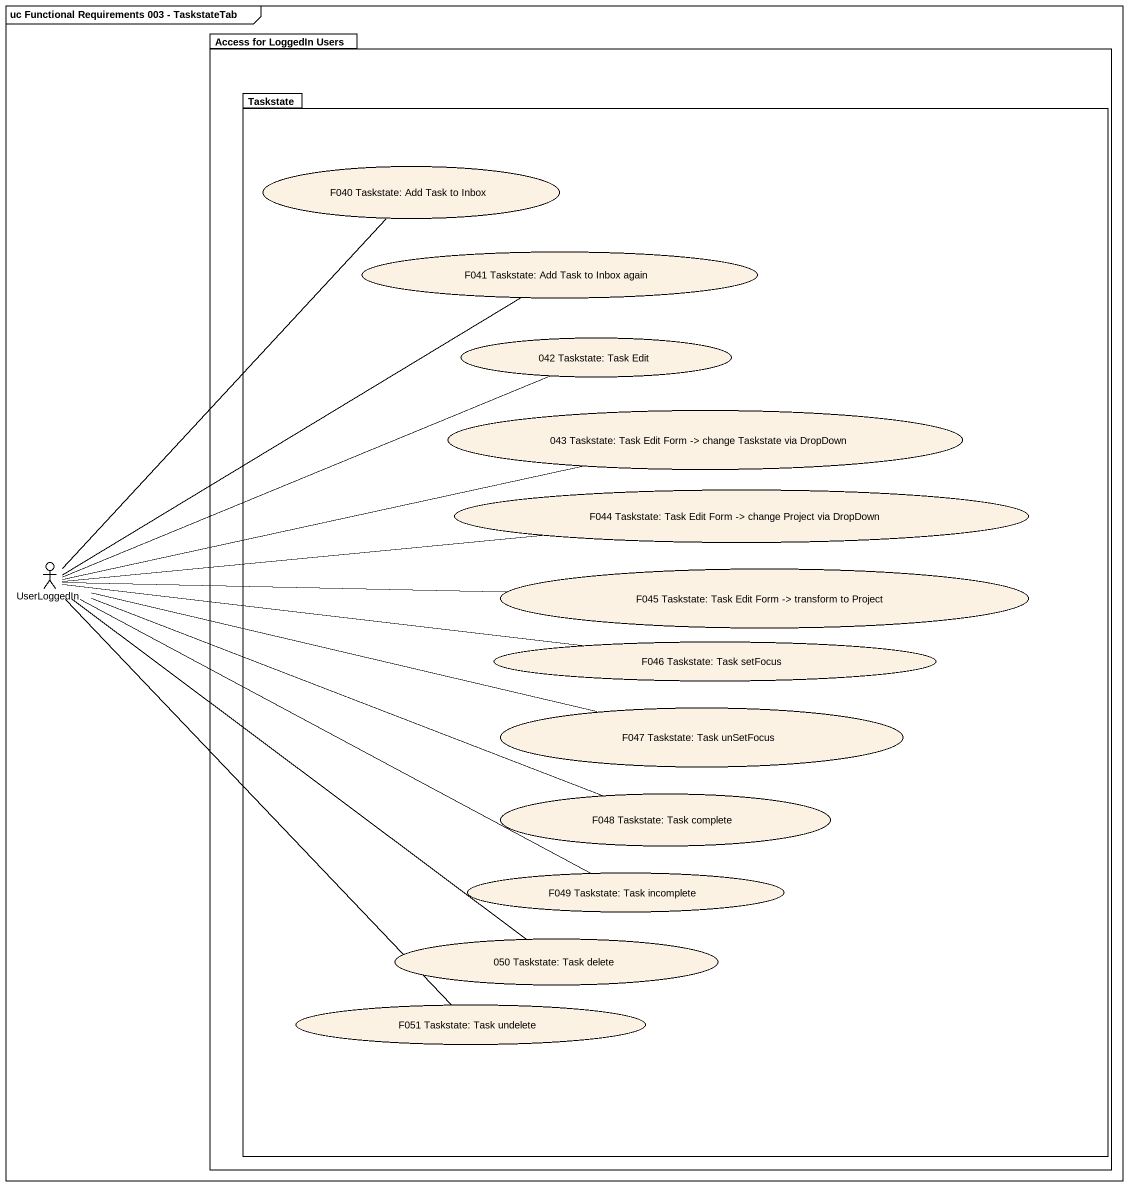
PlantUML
@startuml
mainframe uc Functional Requirements 003 - TaskstateTab
package "Access for LoggedIn Users" as Access_for_LoggedIn_Users {
  package Taskstate {
    usecase "F040 Taskstate: Add Task to Inbox" as F040_Taskstate_Add_Task_to
    usecase "F041 Taskstate: Add Task to Inbox again" as F041_Taskstate_Add_Task_to
    usecase "042 Taskstate: Task Edit" as u042_Taskstate_Task_Edit
    usecase "043 Taskstate: Task Edit Form -> change Taskstate via DropDown" as u043_Taskstate_Task_Edit
    usecase "F044 Taskstate: Task Edit Form -> change Project via DropDown" as F044_Taskstate_Task_Edit
    usecase "F045 Taskstate: Task Edit Form -> transform to Project" as F045_Taskstate_Task_Edit
    usecase "F046 Taskstate: Task setFocus" as F046_Taskstate_Task_setFocus
    usecase "F047 Taskstate: Task unSetFocus" as F047_Taskstate_Task
    usecase "F048 Taskstate: Task complete" as F048_Taskstate_Task_complete
    usecase "F049 Taskstate: Task incomplete" as F049_Taskstate_Task
    usecase "050 Taskstate: Task delete" as u050_Taskstate_Task_delete
    usecase "F051 Taskstate: Task undelete" as F051_Taskstate_Task_undelete
  }
}
actor UserLoggedIn
UserLoggedIn -up- F040_Taskstate_Add_Task_to
UserLoggedIn -up- F041_Taskstate_Add_Task_to
UserLoggedIn -right- u042_Taskstate_Task_Edit
UserLoggedIn -right- u043_Taskstate_Task_Edit
UserLoggedIn -right- F044_Taskstate_Task_Edit
UserLoggedIn -right- F045_Taskstate_Task_Edit
UserLoggedIn -right- F046_Taskstate_Task_setFocus
UserLoggedIn -right- F047_Taskstate_Task
UserLoggedIn -right- F048_Taskstate_Task_complete
UserLoggedIn -right- F049_Taskstate_Task
UserLoggedIn -- u050_Taskstate_Task_delete
UserLoggedIn -- F051_Taskstate_Task_undelete
@enduml
